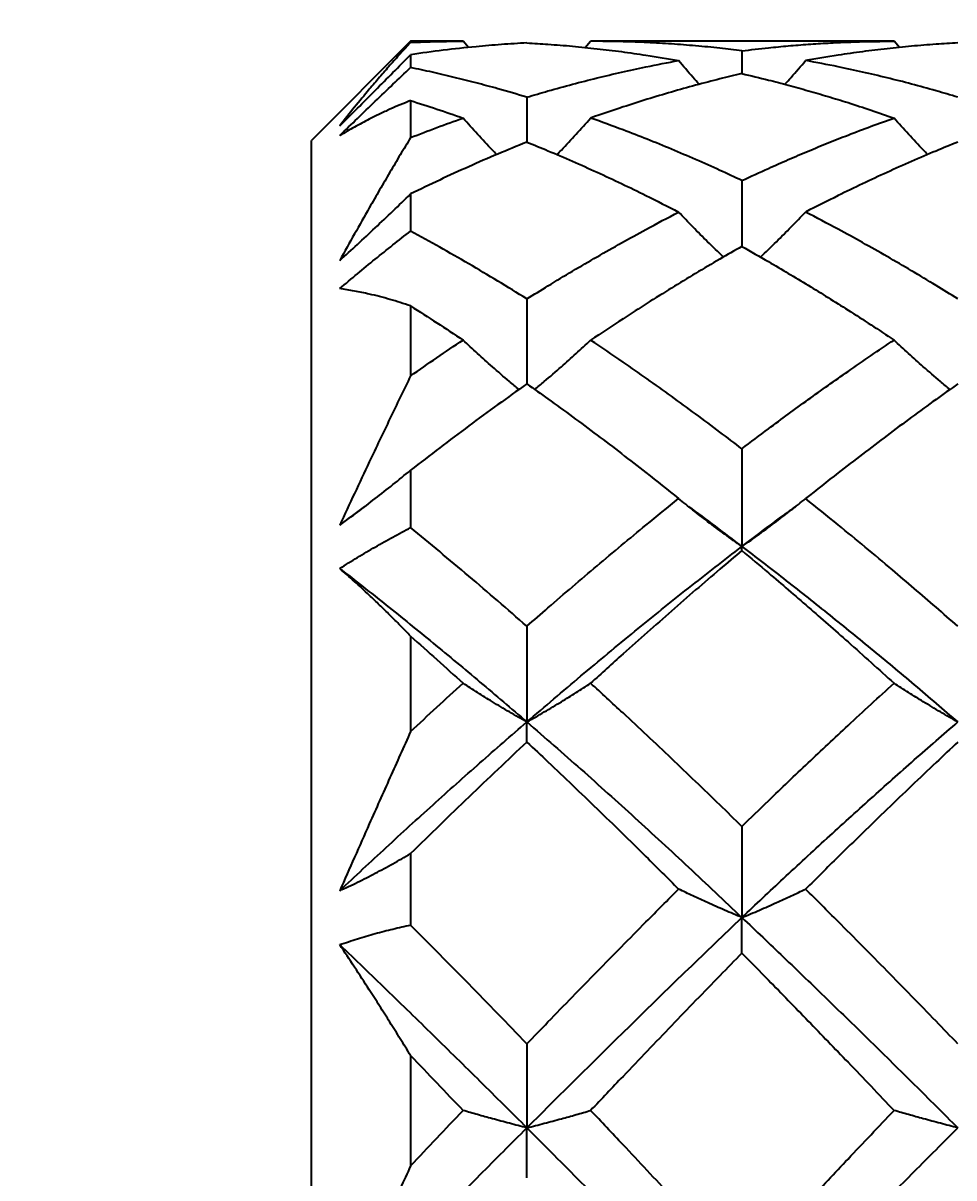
# Model space of a CAD drawing. Header units: inches. Extents: x 0.04 to 1.76, y 0.04 to 1.35.
# Drawn here: x 0.8689 to 0.992, y 0.6494 to 0.8022 of the extents above; entities that cross this region are included whole.
import ezdxf

# ---------------------------------------------------------------- set-up
doc = ezdxf.new("R2010")
doc.units = ezdxf.units.IN
doc.header["$LTSCALE"] = 0.16341
doc.header["$MEASUREMENT"] = 0
doc.linetypes.add('SLD-Solid', pattern=[0])
doc.styles.add('SLDTEXTSTYLE0', font='ARIAL.TTF', dxfattribs={"width": 0.948})
doc.dimstyles.new('SLDDIMSTYLE0', dxfattribs={"dimtxt": 0.0198278247, "dimasz": 0.0198278247, "dimexe": 0, "dimexo": 0.0625, "dimgap": 0.0049569562, "dimtad": 0, "dimtih": 1, "dimtoh": 1, "dimdec": 3, "dimrnd": 1e-09, "dimdsep": 46, "dimtxsty": 'SLDTEXTSTYLE0', "dimsah": 1, "dimcen": 0.09, "dimadec": 0, "dimazin": 2, "dimtfac": 1, "dimtdec": 3, "dimtmove": 0, "dimatfit": 0, "dimfxl": 1, "dimfrac": 2, "dimtolj": 1, "dimtzin": 12, "dimarcsym": 0})

# ---------------------------------------------------------------- blocks, each defined once
blk = doc.blocks.new('_D')
at = {"color": 7, "linetype": 'SLD-Solid', "lineweight": 0}
for p, q in [((0.907036802, 0.8202540209), (0.907036802, 0.8744435375)), ((1.032036802, 0.8202540209), (1.032036802, 0.8744435375)), ((0.907036802, 0.8642304125), (0.8689063699, 0.8642304125)), ((1.032036802, 0.8642304125), (1.0701672342, 0.8642304125))]:
    blk.add_line(p, q, dxfattribs=at)
at = {"color": 7, "linetype": 'SLD-Solid', "lineweight": 18}
for points in [[(0.907036802, 0.8642304125), (0.8872089773, 0.8672808471), (0.8872089773, 0.8611799779)], [(1.032036802, 0.8642304125), (1.0518646267, 0.8611799779), (1.0518646267, 0.8672808471)]]:
    blk.add_solid(points, dxfattribs=at)
at = {"color": 7, "linetype": 'SLD-Solid', "lineweight": 18, "insert": (0.9248665235, 0.8753361106), "char_height": 0.02042625, "attachment_point": 1, "style": 'SLDTEXTSTYLE0'}
blk.add_mtext('0.125in', dxfattribs=at)

msp = doc.modelspace()

# ---------------------------------------------------------------- linework, layer by layer
at = {"color": 7, "linetype": 'SLD-Solid', "lineweight": 25}
for p, q in [((0.9201617984, 0.7998277732), (0.907036805, 0.7867027799)), ((0.9270997483, 0.7998277732), (0.9201617984, 0.7998277732)), ((0.9201617984, 0.7998277732), (0.9201617984, 0.7996764883)), ((0.9278062335, 0.7989971178), (0.9270997483, 0.7998277732)), ((0.9432700198, 0.7989991528), (0.94397337, 0.7998277732)), ((0.9841085147, 0.7998277732), (0.94397337, 0.7998277732)), ((0.9848131299, 0.7989992261), (0.9841085147, 0.7998277732)), ((0.9201617984, 0.7980496621), (0.9201617984, 0.7963513184)), ((0.9639893255, 0.7985563896), (0.9639893255, 0.7955437994)), ((0.9201617984, 0.7919705273), (0.9201617984, 0.7870803138)), ((0.9355412158, 0.7924286354), (0.9355412158, 0.7864856424)), ((0.907036805, 0.437952762), (0.907036805, 0.7867027799)), ((0.9639893255, 0.7813882096), (0.9639893255, 0.7726769152)), ((0.9201617984, 0.7796221616), (0.9201617984, 0.7747111584)), ((0.9355412158, 0.7657362521), (0.9355412158, 0.7544942811)), ((0.9201617984, 0.7647974862), (0.9201617984, 0.7555469873)), ((0.9639893255, 0.7458997137), (0.9639893255, 0.7329685473)), ((0.9201617984, 0.7430657156), (0.9201617984, 0.7354742541)), ((0.9107868084, 0.7358067253), (0.9141287715, 0.738258047)), ((0.9639893255, 0.7324337151), (0.9639893255, 0.7329685473)), ((0.9355412158, 0.7224196783), (0.9355412158, 0.7097529121)), ((0.9201617984, 0.721101976), (0.9201617984, 0.7084936375)), ((0.9355412158, 0.7070969653), (0.9355412158, 0.7097529121)), ((0.9639893255, 0.6959366226), (0.9639893255, 0.6838797673)), ((0.9201617984, 0.6923417816), (0.9201617984, 0.6828925057)), ((0.9639893255, 0.6791751674), (0.9639893255, 0.6838797673)), ((0.9355412158, 0.6671729403), (0.9355412158, 0.6560548737)), ((0.9201617984, 0.6656190982), (0.9201617984, 0.6510192281)), ((0.9355412158, 0.6494299436), (0.9355412158, 0.6560548737))]:
    msp.add_line(p, q, dxfattribs=at)
for points, knots in [([(0.9201617984259052, 0.7996764883104225), (0.9197040925325083, 0.7991786854175519), (0.9187828788170923, 0.798176769429355), (0.9174174641722007, 0.7966416028595883), (0.9160530173130845, 0.7950712702048601), (0.9144866244792595, 0.7932208324922911), (0.9127203672673143, 0.7910759932528004), (0.911435130485473, 0.7894453118003678), (0.9107868083932567, 0.788622734337665)], [0, 0, 0, 0, 0.13992766423309, 0.2816290664317535, 0.4251113793830013, 0.5703796905529166, 0.783283250359296, 1, 1, 1, 1]), ([(0.9201617984259052, 0.7996764883104225), (0.9213175703908545, 0.799720613078281), (0.9236293953496255, 0.7998088733430465), (0.9259428702254734, 0.7998214727567696), (0.9270997482781164, 0.7998277732294329)], [0, 0, 0, 0, 0.4999392192581406, 1, 1, 1, 1]), ([(0.9355412157615638, 0.7996043108108898), (0.9344197705233724, 0.7995381773792865), (0.9321748851069371, 0.7994057928712525), (0.928488845360731, 0.799088657694961), (0.9244798369306343, 0.7986609542869184), (0.9216026030804562, 0.7982536326384196), (0.9201617984259052, 0.7980496621036577)], [0, 0, 0, 0, 0.2179380313084629, 0.4362637527981554, 0.717703234703287, 1, 1, 1, 1]), ([(0.9355412157615638, 0.7996043108108898), (0.9364727097342982, 0.7995502246846556), (0.9384867794691202, 0.7994332800418447), (0.9415799046842057, 0.7991803025197458), (0.944821981308565, 0.7988537043361014), (0.9480620551434356, 0.7984582681302678), (0.9516628484016622, 0.7979510521611697), (0.9541737339078844, 0.7975181907714278), (0.9556103739209361, 0.7972705227710084)], [0, 0, 0, 0, 0.1384519276089091, 0.2993597868446618, 0.4604703652870222, 0.6219427294468532, 0.7836889811360208, 1, 1, 1, 1]), ([(0.9639893254599063, 0.7985563895832319), (0.9630153880127187, 0.7986746246822388), (0.9609773090236621, 0.7989220455733349), (0.957869399050208, 0.7992248644099209), (0.9546682748147173, 0.7994766624506651), (0.9514647097407993, 0.7996602433146223), (0.9478995303576842, 0.799797785303598), (0.9454015547950984, 0.7998168647857005), (0.9439733700192648, 0.7998277732294329)], [0, 0, 0, 0, 0.1466512200001736, 0.3068849760987976, 0.4667330260041205, 0.6266104561888226, 0.7865194240032585, 1, 1, 1, 1]), ([(0.9639893254599063, 0.7985563895832319), (0.9651562813460065, 0.7986968765091236), (0.9671977838028264, 0.798942647928399), (0.9701209752979619, 0.7992206114598459), (0.972753258764582, 0.7994307139736159), (0.975387115647264, 0.799596594472622), (0.9781578899080094, 0.7997245967218062), (0.9810651040291122, 0.7998110026037427), (0.9830941736805181, 0.7998221837328159), (0.9841085147079819, 0.7998277732294329)], [0, 0, 0, 0, 0.1747933374750762, 0.3057879326386382, 0.4366597434864843, 0.5674944881491764, 0.6982448996121904, 0.8491512707029502, 1, 1, 1, 1]), ([(0.9925420989491638, 0.7996043108108898), (0.9915811210939431, 0.7995482719950239), (0.9895395916145571, 0.7994292214945794), (0.9864202152282273, 0.7991723243963066), (0.9831813875832276, 0.7988450435921802), (0.979941609672935, 0.7984496653998513), (0.976345733778461, 0.7979443831312771), (0.9738392832475805, 0.7975154423013793), (0.9724081332051208, 0.7972705227710084)], [0, 0, 0, 0, 0.1423846800288547, 0.3024861812503644, 0.4629325114732624, 0.6238806842969196, 0.7852408543450122, 1, 1, 1, 1]), ([(0.9107868083932567, 0.788622734337665), (0.911569211993085, 0.7894025691941807), (0.9131355744738895, 0.7909637890821483), (0.9154798788431726, 0.7933165194556634), (0.9178231562120482, 0.7956783259953578), (0.9193821072070805, 0.797259070909516), (0.9201617984259052, 0.7980496621036577)], [0, 0, 0, 0, 0.2492661837410765, 0.4990278649419202, 0.7494446099810737, 1, 1, 1, 1]), ([(0.9107868083932567, 0.7873399108236184), (0.9115681650999645, 0.7881005107249132), (0.9131275801959912, 0.7896184998301872), (0.9154731040027644, 0.7918801996641874), (0.9178155490561191, 0.7941246778742747), (0.9193811200575691, 0.7956104380268614), (0.9201617984259052, 0.7963513183897359)], [0, 0, 0, 0, 0.2515630992518364, 0.5020642828156606, 0.7517023227515188, 1, 1, 1, 1]), ([(0.9355412157615638, 0.7924286353715715), (0.9342618168162885, 0.7928062300825411), (0.9320273545402912, 0.7934656968895082), (0.9288198438740946, 0.7943275169244208), (0.9259353151934187, 0.7950550441089657), (0.9230515078273155, 0.7957345782936157), (0.9211236799629842, 0.7961460275354566), (0.9201617984259052, 0.7963513183897359)], [0, 0, 0, 0, 0.2520499180844631, 0.4402036094431529, 0.6275284236566501, 0.8141568866182202, 1, 1, 1, 1]), ([(0.9355412157615638, 0.7924286353715715), (0.9364716144595636, 0.7927048288644619), (0.9384767352599409, 0.7933000589724938), (0.9415693317106483, 0.794148268404398), (0.9448108319166599, 0.7949786094143242), (0.9480512080678961, 0.7957427663973469), (0.9516459709538139, 0.7965260890307121), (0.9541708076282035, 0.7970002016839265), (0.9556103739209361, 0.7972705227710084)], [0, 0, 0, 0, 0.1409533917041554, 0.3037714672185743, 0.4657097936422408, 0.6269133802576827, 0.7872801328108138, 0.9999999999999999, 0.9999999999999999, 0.9999999999999999, 0.9999999999999999]), ([(0.95832470256478, 0.794125897431322), (0.9580504484558293, 0.7944341083289322), (0.9571299153803746, 0.7954686172613656), (0.9562371547074421, 0.796527272400623), (0.9556103739209361, 0.7972705227710084)], [0, 0, 0, 0, 0.2979296629999884, 1, 1, 1, 1]), ([(0.9696736381275746, 0.794126869086764), (0.9699486613694259, 0.7944340732950598), (0.9708750780602281, 0.7954688916767139), (0.9717752167007181, 0.7965267256165337), (0.9724081332051208, 0.7972705227710084)], [0, 0, 0, 0, 0.2968677535518777, 1, 1, 1, 1]), ([(0.9925420989491638, 0.7924286353715715), (0.9915823171099996, 0.7927138686043435), (0.9895501203252726, 0.7933178079944044), (0.9864308657916483, 0.7941711629297918), (0.9831925652016841, 0.7949974913800836), (0.9799524111324638, 0.7957573284796948), (0.9763622902661457, 0.7965342080859061), (0.9738421388821784, 0.797003492548829), (0.9724081332051208, 0.7972705227710084)], [0, 0, 0, 0, 0.1449723404401702, 0.3069575940022547, 0.4682010385068892, 0.6288510463548447, 0.7888104222836886, 1, 1, 1, 1]), ([(0.9639893254599063, 0.795543799384931), (0.9630140897709608, 0.79531272933606), (0.9609661808938271, 0.7948275026265715), (0.957858714190059, 0.7940144355030121), (0.954657685225867, 0.793117072973832), (0.9514548921697372, 0.7921554667648358), (0.9478850238103456, 0.7910220233212325), (0.9453990320707618, 0.7901618190064527), (0.9439733700192648, 0.7896685105901018)], [0, 0, 0, 0, 0.1440583047275735, 0.3025097260288509, 0.4616638807719556, 0.6218915899345763, 0.783163072105632, 1, 1, 1, 1]), ([(0.9639893254599063, 0.795543799384931), (0.9651581378187745, 0.7952660711274997), (0.9672085136944489, 0.7947788694695863), (0.9701278843273623, 0.7940147702295489), (0.9727603122576545, 0.7932876367302055), (0.9753940434842524, 0.7925178521439891), (0.9781655193427868, 0.7916635756731422), (0.9810746468863863, 0.7907211501921297), (0.9830953361398123, 0.7900200459724905), (0.9841085147079819, 0.7896685105901018)], [0, 0, 0, 0, 0.1718615062331693, 0.3014861056728639, 0.4316906809911217, 0.5625533056635066, 0.6940183374030344, 0.8465800408100627, 1, 1, 1, 1]), ([(0.9201617984259052, 0.7919705273303413), (0.9197044230882104, 0.7917894408794391), (0.9187854273097502, 0.7914255872340845), (0.9174192763524006, 0.79083107103231), (0.9160545629717285, 0.7901981927434488), (0.9144882881534802, 0.7894208676653368), (0.9127218090246649, 0.7884816107259638), (0.9114353050445698, 0.787722540447329), (0.9107868083932567, 0.7873399108236184)], [0, 0, 0, 0, 0.1409563582705757, 0.2832209949288592, 0.4268757467007962, 0.5719934179059393, 0.7842518643373648, 1, 1, 1, 1]), ([(0.9201617984259052, 0.7919705273303413), (0.9213194632427542, 0.7916041143498278), (0.9236427299581154, 0.7908687762197285), (0.9259447872970805, 0.7900695093239173), (0.9270997482781164, 0.7896685105901018)], [0, 0, 0, 0, 0.498291827276929, 1, 1, 1, 1]), ([(0.9201617984259052, 0.7870803138225051), (0.9213157243664756, 0.7875288833270173), (0.9236165577153174, 0.7884232939984204), (0.9259410483228913, 0.7892542833513063), (0.9270997482781164, 0.7896685105901019)], [0, 0, 0, 0, 0.5015252152666704, 1, 1, 1, 1]), ([(0.9315527901695297, 0.7848353864227646), (0.9313594773296184, 0.7850347164891984), (0.9305000060057479, 0.7859209404780633), (0.9290123484835103, 0.7875296111842527), (0.9277371439869835, 0.7889556981062686), (0.9270997482781164, 0.7896685105901018)], [0, 0, 0, 0, 0.1267460311609559, 0.563514452775909, 1, 1, 1, 1]), ([(0.939523591423487, 0.7848314264685103), (0.9397184306296533, 0.7850325003822951), (0.9405784214099251, 0.7859200102187922), (0.9420650349510146, 0.7875299844224891), (0.9433373991502678, 0.7889558263409796), (0.9439733700192648, 0.7896685105901018)], [0, 0, 0, 0, 0.127788485365482, 0.5640390422515748, 0.9999999999999999, 0.9999999999999999, 0.9999999999999999, 0.9999999999999999]), ([(0.9639893254599063, 0.781388209578179), (0.9630161977224618, 0.7818422426758181), (0.9609842884979768, 0.7827902724193105), (0.9578770514448887, 0.7841757998126969), (0.9546773375111002, 0.7855489299564443), (0.9514738108197508, 0.7868579565458198), (0.9479138844853918, 0.7882480872200152), (0.9454040366984232, 0.7891528032114463), (0.9439733700192648, 0.7896685105901018)], [0, 0, 0, 0, 0.148658907600813, 0.310402626534181, 0.4709673338899636, 0.6306712505947712, 0.7894747489577946, 0.9999999999999999, 0.9999999999999999, 0.9999999999999999, 0.9999999999999999]), ([(0.9639893254599063, 0.781388209578179), (0.9651548868745045, 0.7819305912973671), (0.9671897558304303, 0.7828774961183527), (0.9701155129001339, 0.7841694671438303), (0.9727474743762125, 0.7852938626453287), (0.9753811613950052, 0.7863773687818619), (0.9781510012563006, 0.787473150956843), (0.9810560014665053, 0.7885775876759498), (0.9830929977961662, 0.7893055799224292), (0.9841085147079819, 0.7896685105901018)], [0, 0, 0, 0, 0.1771888119450523, 0.3093410679596968, 0.4408089370864473, 0.5716657971679129, 0.701852064504163, 0.8513623876930151, 1, 1, 1, 1]), ([(0.98856315158097, 0.7848317381315767), (0.9883678752095837, 0.7850333339527327), (0.9875074576225579, 0.7859215960028844), (0.9860193535407074, 0.7875315423085842), (0.9847453232256599, 0.7889563418920557), (0.9841085147079819, 0.7896685105901019)], [0, 0, 0, 0, 0.1280393817668857, 0.5641611175084402, 1, 1, 1, 1]), ([(0.9201617984259052, 0.7870803138225051), (0.9197044646686747, 0.7863205072851703), (0.9187858171877096, 0.7847942819617428), (0.9174201151823725, 0.7824842210370966), (0.9160558031674376, 0.7801467901691214), (0.9144907431211992, 0.7774262802707899), (0.9127267079038054, 0.7743124270332099), (0.9114359763510261, 0.7719762448139252), (0.9107868083932567, 0.7708012718793867)], [0, 0, 0, 0, 0.1416132889923681, 0.2844589736648319, 0.4285240364713932, 0.5737950778184526, 0.7856420428181652, 0.9999999999999999, 0.9999999999999999, 0.9999999999999999, 0.9999999999999999]), ([(0.9355412157615638, 0.7864856423588672), (0.9342577810353595, 0.7859616832233538), (0.9316806342612391, 0.7849095692604934), (0.9278374086940704, 0.7832306882310985), (0.9239893307450701, 0.7814763937216105), (0.9214410490112848, 0.7802418892593376), (0.9201617984259052, 0.7796221616463821)], [0, 0, 0, 0, 0.2468775486953847, 0.4957320113230267, 0.7468548664966385, 1, 1, 1, 1]), ([(0.9355412157615638, 0.7864856423588672), (0.9364736094311913, 0.7861064653825311), (0.938495050986798, 0.7852844047853144), (0.9415880945790549, 0.7839575719755056), (0.9448301936280772, 0.7825093295590277), (0.9480696634973963, 0.7809975814640967), (0.9516738898770962, 0.7792518803839572), (0.9541756571201742, 0.7779663374776008), (0.9556103739209361, 0.7772291026245375)], [0, 0, 0, 0, 0.136573245222651, 0.2960925650507877, 0.4566435249905889, 0.6183622220227974, 0.7811378602928608, 1, 1, 1, 1]), ([(0.9925420989491638, 0.7864856423588672), (0.9915802026714823, 0.7860936932619591), (0.9895314820265453, 0.7852588899414434), (0.9864124880895733, 0.7839197676041043), (0.9831736946429093, 0.7824742914009007), (0.9799345350664862, 0.7809669723869033), (0.9763356058763695, 0.7792317880525045), (0.973837529019686, 0.7779579759759889), (0.9724081332051208, 0.7772291026245374)], [0, 0, 0, 0, 0.1405644811669084, 0.2993850389000593, 0.4593302106641622, 0.6205298959350877, 0.7828677780461962, 0.9999999999999999, 0.9999999999999999, 0.9999999999999999, 0.9999999999999999]), ([(0.9107868083932567, 0.7708012718793867), (0.9115701969116992, 0.7715157422631168), (0.9131431800448963, 0.7729503431492909), (0.9154863347588184, 0.7751394662313699), (0.9178304193664452, 0.7773628237362533), (0.9193830598154288, 0.7788674865721633), (0.9201617984259052, 0.7796221616463821)], [0, 0, 0, 0, 0.2470883807052928, 0.4961342247281884, 0.7472822932324151, 1, 1, 1, 1]), ([(0.9355412157615638, 0.7657362520575945), (0.9364712550756986, 0.766312487323009), (0.9384734280166063, 0.767552996878331), (0.9415655570385909, 0.76940992807802), (0.9448065429057727, 0.7713067675368014), (0.9480467785085877, 0.7731474890386401), (0.9516384538788872, 0.7751337091617077), (0.9541695074390135, 0.7764689709564604), (0.9556103739209361, 0.7772291026245374)], [0, 0, 0, 0, 0.1418877941468408, 0.3054536488601282, 0.4677489676143527, 0.6288869278330524, 0.7887344641327944, 1, 1, 1, 1]), ([(0.9615359321350487, 0.7712707281228548), (0.9608336045096464, 0.7719457880407625), (0.9594719097271309, 0.7732546153385264), (0.9574987233040947, 0.7752436361437537), (0.9562394104147113, 0.776567715020782), (0.9556103739209361, 0.7772291026245374)], [0, 0, 0, 0, 0.3477274295124209, 0.6741848239748566, 0.9999999999999999, 0.9999999999999999, 0.9999999999999999, 0.9999999999999999]), ([(0.9664441671013662, 0.77126865648012), (0.9671479807286746, 0.7719428275133688), (0.9685154763412793, 0.7732527281665272), (0.9705017689825499, 0.7752420508893446), (0.9717730742520705, 0.7765671645857997), (0.9724081332051208, 0.7772291026245374)], [0, 0, 0, 0, 0.3467166331183349, 0.6736633907184658, 1, 1, 1, 1]), ([(0.9925420989491638, 0.7657362520575945), (0.9915827614112931, 0.7663314690004145), (0.9895540411758526, 0.7675901799428178), (0.9864351552606626, 0.7694609442634199), (0.9831973642476696, 0.771350842377004), (0.9799573202872983, 0.7731834304476138), (0.9763704304425787, 0.7751554471748264), (0.9738435384980278, 0.7764778879049444), (0.9724081332051208, 0.7772291026245374)], [0, 0, 0, 0, 0.1460544872845967, 0.3088628164064597, 0.4704872256434859, 0.6310468815395135, 0.7904155497369426, 1, 1, 1, 1]), ([(0.9107868083932567, 0.7670918213979419), (0.911567199994476, 0.767751012899288), (0.9131202952255554, 0.7690629019246298), (0.9154669801941006, 0.7709884012243367), (0.917808707011347, 0.772872827775923), (0.919380241579541, 0.7741005744211135), (0.9201617984259052, 0.7747111583787109)], [0, 0, 0, 0, 0.2536551842606555, 0.504811502838061, 0.7537324548690164, 1, 1, 1, 1]), ([(0.9355412157615638, 0.7657362520575945), (0.9342625704282362, 0.7665264454337476), (0.9317162222881663, 0.7681000697854091), (0.9278688853193736, 0.7703788496426233), (0.9240256447220465, 0.7725891811299682), (0.9214459363657883, 0.7740059254880028), (0.9201617984259052, 0.774711158378711)], [0, 0, 0, 0, 0.2531984621871139, 0.5042300757324674, 0.7532135880164212, 1, 1, 1, 1]), ([(0.9639893254599063, 0.7726769152117949), (0.9630134613225065, 0.772121075621411), (0.9609608346250078, 0.7709519260041404), (0.9578543698231596, 0.7691119285263058), (0.9546545476952932, 0.767163483210599), (0.9514524607200542, 0.7651615330539159), (0.9478818579275142, 0.7628795764446111), (0.9453984835152737, 0.7612352394818539), (0.9439733700192648, 0.7602916174544782)], [0, 0, 0, 0, 0.1431049528980975, 0.3010060884557332, 0.4600484989085203, 0.6204794354667933, 0.7822076784461829, 0.9999999999999999, 0.9999999999999999, 0.9999999999999999, 0.9999999999999999]), ([(0.9639893254599063, 0.7726769152117949), (0.9651588319738236, 0.7720104778258584), (0.9672125304860466, 0.7708401880910856), (0.9701302891604315, 0.7691183219192734), (0.9727626226061574, 0.7675328046177124), (0.9753961668052198, 0.765911026787124), (0.9781677299548646, 0.7641670310998665), (0.9810771485175116, 0.7622978097592461), (0.9830956583749474, 0.7609619371893743), (0.9841085147079819, 0.7602916174544782)], [0, 0, 0, 0, 0.170882652683411, 0.3000765240760986, 0.430093816092471, 0.5609960276653253, 0.6927125560633783, 0.8458080189667325, 1, 1, 1, 1]), ([(0.9201617984259052, 0.7647974862356308), (0.9197063030501311, 0.7649518038379824), (0.918799959179908, 0.7652588647224563), (0.9174322529530843, 0.7656711630582594), (0.9160679870266867, 0.7660448541345889), (0.914507662309396, 0.7664235586457203), (0.9127509736344048, 0.7667913539727448), (0.9114391029059091, 0.7669920368947948), (0.9107868083932567, 0.7670918213979419)], [0, 0, 0, 0, 0.1492462863107582, 0.2969699890399466, 0.4432563802800186, 0.5881876804380006, 0.7952367482114592, 1, 1, 1, 1]), ([(0.9201617984259052, 0.7647974862356308), (0.9213199167639828, 0.7640599331190615), (0.9236459513263019, 0.7625785870559867), (0.9259452541991569, 0.7610560783942896), (0.9270997482781164, 0.7602916174544782)], [0, 0, 0, 0, 0.4978938648800703, 1, 1, 1, 1]), ([(0.9201617984259052, 0.7555469872648509), (0.9213153232318588, 0.7563511215380145), (0.9236137894149345, 0.7579534064858368), (0.9259406584894034, 0.7595141566283525), (0.9270997482781164, 0.7602916174544782)], [0, 0, 0, 0, 0.5018672079873395, 0.9999999999999999, 0.9999999999999999, 0.9999999999999999, 0.9999999999999999]), ([(0.9345056143915859, 0.7537525963271415), (0.9340803959285165, 0.7541031848569464), (0.9328874822518337, 0.7550867307008251), (0.9310592560414286, 0.7566751216052264), (0.9290136518570125, 0.7585023156443161), (0.9277369104505805, 0.7596959367518933), (0.9270997482781164, 0.7602916174544782)], [0, 0, 0, 0, 0.1673137226471743, 0.469384199834287, 0.735194367258662, 1, 1, 1, 1]), ([(0.93657810045005, 0.7537539346450145), (0.9370027845269997, 0.7541041538925163), (0.9381950155274118, 0.7550873370785014), (0.9400210636544167, 0.7566754746818517), (0.9420637165117018, 0.758502559260224), (0.9433376350066003, 0.7596960293390022), (0.9439733700192648, 0.7602916174544782)], [0, 0, 0, 0, 0.1672656202172695, 0.4695708375940549, 0.7352951608520517, 1, 1, 1, 1]), ([(0.9639893254599063, 0.7458997137109783), (0.9630161139322823, 0.7466404862297761), (0.9609836585874519, 0.7481875158552982), (0.9578771707919687, 0.7505049163224887), (0.9546787465628022, 0.7528495463737707), (0.9514756931520708, 0.7551417582456955), (0.9479172685531173, 0.7576326629679678), (0.9454046229775618, 0.7593266746593911), (0.9439733700192648, 0.7602916174544782)], [0, 0, 0, 0, 0.1488079015489241, 0.3107704813099196, 0.4715371147678596, 0.6313080069134155, 0.7899856983653799, 1, 1, 1, 1]), ([(0.9639893254599063, 0.7458997137109783), (0.9651547773168189, 0.7467852616967638), (0.967189108746404, 0.7483310124621895), (0.9701149221063079, 0.7504966385034313), (0.9727467350419242, 0.7524133400792468), (0.9753802668214873, 0.7542968543972542), (0.9781498257450717, 0.756241478107732), (0.9810542088235452, 0.7582436898840771), (0.9830927640186383, 0.7596105514708907), (0.9841085147079819, 0.7602916174544782)], [0, 0, 0, 0, 0.1774826739652439, 0.3098013699259521, 0.441374971462843, 0.5722634324093518, 0.7023935914640826, 0.8517116851429604, 0.9999999999999999, 0.9999999999999999, 0.9999999999999999, 0.9999999999999999]), ([(0.9915067909091306, 0.7537538796456499), (0.9910821979783038, 0.7541045881705941), (0.9898905840642017, 0.7550888465691128), (0.9880642960912324, 0.7566773280616952), (0.9860206368926769, 0.7585040030501713), (0.9847450943520448, 0.7596964886754055), (0.9841085147079819, 0.7602916174544782)], [0, 0, 0, 0, 0.1673021584021315, 0.4695310857463806, 0.7352611129263956, 1, 1, 1, 1]), ([(0.9201617984259052, 0.7555469872648509), (0.9197048622681647, 0.7546079196325818), (0.9187889259458902, 0.7527255425457675), (0.9174228620963412, 0.7498904608720209), (0.9160586649203933, 0.7470392527249474), (0.9144948782186855, 0.7437446004486998), (0.9127330105195576, 0.7400009060390489), (0.91143680738661, 0.7372075115951713), (0.9107868083932567, 0.7358067253060416)], [0, 0, 0, 0, 0.1433627181581695, 0.2873730139247285, 0.4320126746760169, 0.5772605155387379, 0.7880114371226827, 1, 1, 1, 1]), ([(0.9355412157615638, 0.7544942810924692), (0.9342576232210538, 0.7535798585129759), (0.9316794563321463, 0.75174318998888), (0.9278368283348247, 0.748916948910337), (0.9239891131789004, 0.7460278359135187), (0.9214410256761982, 0.7440557635342852), (0.9201617984259052, 0.7430657156162328)], [0, 0, 0, 0, 0.2467292881544618, 0.4955694748668396, 0.7467585893554949, 1, 1, 1, 1]), ([(0.9355412157615638, 0.7544942810924692), (0.9364737254310316, 0.7538310779159847), (0.9384960931608416, 0.7523927649994062), (0.9415888902489056, 0.750136274164445), (0.9448307741979884, 0.747723626779464), (0.9480699883886169, 0.7452596142538943), (0.9516739627588368, 0.7424656067919445), (0.9541756640151913, 0.7404652564129475), (0.9556103739209361, 0.7393180680760437)], [0, 0, 0, 0, 0.1364129806033316, 0.2958438061632477, 0.4563876386401436, 0.6181564563529289, 0.7810151339518999, 1, 1, 1, 1]), ([(0.9925420989491638, 0.7544942810924692), (0.9915801378654324, 0.75380891604864), (0.9895309370537192, 0.7523489291241301), (0.9864122069034013, 0.7500730676532311), (0.9831736374240415, 0.7476663630661383), (0.9799346876074706, 0.7452106565790755), (0.9763362453343792, 0.742434614755404), (0.9738376464789918, 0.7404522375447816), (0.9724081332051208, 0.7393180680760437)], [0, 0, 0, 0, 0.1405200829786442, 0.2993404545898524, 0.4593150041413168, 0.6205501347609507, 0.7829068808071246, 1, 1, 1, 1]), ([(0.9107868083932567, 0.7358067253060416), (0.9115709333610976, 0.7363779923971913), (0.9131489357327505, 0.7375276316277383), (0.915491347926567, 0.7393166545342197), (0.9178361845099527, 0.7411605158644206), (0.9193838244102517, 0.7424283802909785), (0.9201617984259052, 0.7430657156162328)], [0, 0, 0, 0, 0.245418867288821, 0.493890094708306, 0.7455865829604741, 0.9999999999999999, 0.9999999999999999, 0.9999999999999999, 0.9999999999999999]), ([(0.9355412157615638, 0.7224196782876845), (0.9364715194989575, 0.7232338384812903), (0.9384758105869856, 0.7249879043360007), (0.9415678865456483, 0.7276523142765969), (0.9448088317800755, 0.7304100475116734), (0.9480488408428958, 0.733127652456894), (0.9516413485106885, 0.7361026317454683), (0.9541699996403238, 0.7381511741127174), (0.9556103739209361, 0.7393180680760437)], [0, 0, 0, 0, 0.1413509467282016, 0.304533273837424, 0.4666869178887559, 0.6279088013606189, 0.7880488192771832, 1, 1, 1, 1]), ([(0.9639893254599063, 0.7329685472595833), (0.9632198064408272, 0.733514500567214), (0.9616868256668281, 0.7346021097144199), (0.9595289981394951, 0.736217044918169), (0.9575029319757689, 0.7377847594275525), (0.9562398450738314, 0.7388080844799022), (0.9556103739209361, 0.7393180680760437)], [0, 0, 0, 0, 0.2691747861667872, 0.5362307646832499, 0.768876270679069, 1, 1, 1, 1]), ([(0.9568965157299828, 0.7382783050874744), (0.956897786830802, 0.7382773884373739), (0.9592932440771086, 0.7365499124634703), (0.9616419079039273, 0.7347587546407356), (0.9639893254599063, 0.7329685472595833)], [0, 0, 0, 0, 0.0005306297247006, 0.9999999999999999, 0.9999999999999999, 0.9999999999999999, 0.9999999999999999]), ([(0.9639893254599063, 0.7329685472595833), (0.9647592160506769, 0.733514357994629), (0.9662933328013087, 0.7346019636899656), (0.9684588092277518, 0.7362159505229205), (0.9704977480345679, 0.7377837867703413), (0.9717726571299724, 0.7388077002835428), (0.9724081332051208, 0.7393180680760437)], [0, 0, 0, 0, 0.2684340991858858, 0.5348932081239245, 0.7681683818150721, 1, 1, 1, 1]), ([(0.9639893254599063, 0.7329685472595833), (0.9658134746185677, 0.7343533408876526), (0.9681696763882803, 0.7361420395703513), (0.97056883542651, 0.7378724171611977), (0.9711105881944714, 0.7382631527625154)], [0, 0, 0, 0, 0.7741905562204322, 1, 1, 1, 1]), ([(0.9925420989491638, 0.7224196782876845), (0.9915825390880771, 0.72326072478872), (0.9896681268166138, 0.7249386917481035), (0.9867830366817267, 0.7274249347838735), (0.9836647400916605, 0.7300786815830351), (0.9803099429900829, 0.7328883111141854), (0.9764870784213291, 0.7360395312229121), (0.9738431620585491, 0.7381646338591346), (0.9724081332051208, 0.7393180680760437)], [0, 0, 0, 0, 0.1456145526388297, 0.2905147430403765, 0.4346306075955836, 0.6128950547880866, 0.789892458965731, 1, 1, 1, 1]), ([(0.9107868083932567, 0.7300726290468109), (0.9115666213893404, 0.7305595798535165), (0.9131159906299767, 0.7315270766833997), (0.9154636264497233, 0.7329072409463868), (0.9178053217405622, 0.734228076678045), (0.9193798147535642, 0.7350607170897593), (0.9201617984259052, 0.7354742541467768)], [0, 0, 0, 0, 0.254831278613583, 0.5063108035116118, 0.7548055865113918, 0.9999999999999999, 0.9999999999999999, 0.9999999999999999, 0.9999999999999999]), ([(0.9355412157615638, 0.7224196782876845), (0.9342621081962961, 0.7235374950662476), (0.9317127529249366, 0.7257653859600429), (0.9278660936758223, 0.7290549733281215), (0.924022711722628, 0.732293664882545), (0.9214455628304432, 0.7344166993743495), (0.9201617984259052, 0.7354742541467768)], [0, 0, 0, 0, 0.2526093828593788, 0.5034690430063208, 0.7526612566806621, 0.9999999999999999, 0.9999999999999999, 0.9999999999999999, 0.9999999999999999]), ([(0.9355412157615638, 0.7097529121152482), (0.9379199970436308, 0.7117901760683), (0.9426418922760007, 0.7158341573369918), (0.9497690559262818, 0.7217274224505817), (0.956848758920197, 0.7274605097790419), (0.961619069505522, 0.7311401967270839), (0.9639893254599061, 0.7329685472595834)], [0, 0, 0, 0, 0.2558471852546478, 0.5078582101585046, 0.7554662349739669, 1, 1, 1, 1]), ([(0.9639893254599063, 0.7324337151046767), (0.9630135908846071, 0.7316136120531233), (0.9609620288196152, 0.7298892780461674), (0.9578561532229724, 0.727222136065903), (0.9546573789262612, 0.7244344504526014), (0.9514554889801471, 0.7216091330855334), (0.9478866291541841, 0.7184278461255247), (0.9453993219220653, 0.7161731478797044), (0.9439733700192648, 0.714880548713686)], [0, 0, 0, 0, 0.1436214070083768, 0.3019758014097368, 0.4612911629311588, 0.6217215758573, 0.783136223893346, 1, 1, 1, 1]), ([(0.9639893254599061, 0.7329685472595834), (0.9658257331863519, 0.7315592014915102), (0.9696048100556004, 0.7286589599404647), (0.9752784969039571, 0.7241588606363621), (0.9810440664469221, 0.7194731899299949), (0.9868123488572313, 0.7146717292749737), (0.9906267787064171, 0.7113971566154851), (0.9925420989491638, 0.7097529121152482)], [0, 0, 0, 0, 0.1886824387510686, 0.3882827487867587, 0.5902395546131433, 0.794249073450948, 1, 1, 1, 1]), ([(0.9639893254599063, 0.7324337151046767), (0.9651584421236863, 0.7314512996817581), (0.9672102477068152, 0.7297271557086673), (0.9701287189034955, 0.7272331839833508), (0.9727609307619145, 0.7249612393422625), (0.9753944085119384, 0.7226632515447959), (0.9781656650043832, 0.7202188627085505), (0.981074420387687, 0.7176262163425127), (0.9830953001153333, 0.7157974452285641), (0.9841085147079819, 0.714880548713686)], [0, 0, 0, 0, 0.1715691524414346, 0.3011047192962555, 0.4313062600797291, 0.5622264975883489, 0.6937863545000644, 0.8464727366779066, 1, 1, 1, 1]), ([(0.9201617984259052, 0.7211019760098936), (0.9197066804392203, 0.7215737796794579), (0.9188028834239774, 0.7225107119932939), (0.9174354022611136, 0.7238851268810977), (0.916071756643251, 0.725223793758687), (0.9145139005289317, 0.7267118662472587), (0.9127626400147274, 0.72833554022313), (0.9114406076640379, 0.7294978293554488), (0.9107868083932567, 0.7300726290468109)], [0, 0, 0, 0, 0.151510695833137, 0.3008778353693915, 0.4480967472454583, 0.5931600238549404, 0.7988009298036495, 1, 1, 1, 1]), ([(0.9107868083932567, 0.7300726290468109), (0.9128439639430096, 0.7284580734258085), (0.9169890408296572, 0.725204815699319), (0.9231669963528348, 0.7201882858553105), (0.9293704478437385, 0.7150397890711163), (0.9334767430626174, 0.7115216730350276), (0.9355412157615638, 0.7097529121152482)], [0, 0, 0, 0, 0.2449366918480566, 0.493536534071635, 0.7453714497643479, 1, 1, 1, 1]), ([(0.9201617984259052, 0.7211019760098936), (0.9213193440173651, 0.7200738947714617), (0.9236418848138432, 0.7180111158744855), (0.925944665046357, 0.7159263001352495), (0.9270997482781164, 0.714880548713686)], [0, 0, 0, 0, 0.4983962362320653, 1, 1, 1, 1]), ([(0.9201617984259052, 0.7084936374958294), (0.9213159096850304, 0.7095668715162992), (0.9236178391700285, 0.7117074875240618), (0.925941229142789, 0.7138247910842851), (0.9270997482781164, 0.714880548713686)], [0, 0, 0, 0, 0.5013669040023655, 1, 1, 1, 1]), ([(0.9355412157615638, 0.7097529121152482), (0.9347702156150197, 0.7101924311566185), (0.9332367393955647, 0.7110666099761169), (0.931064857612521, 0.7123697133091709), (0.9290199863839979, 0.7136365653548131), (0.9277377685954231, 0.7144672215044605), (0.9270997482781164, 0.714880548713686)], [0, 0, 0, 0, 0.2695112184680771, 0.5360427572547168, 0.76913894825767, 1, 1, 1, 1]), ([(0.9355412157615638, 0.7097529121152482), (0.9363121206522638, 0.7101924505124253), (0.9378452717176404, 0.7110665904615102), (0.9400153916420386, 0.7123698870635188), (0.9420572887029428, 0.7136366810119673), (0.9433367637861364, 0.7144672813197837), (0.9439733700192648, 0.714880548713686)], [0, 0, 0, 0, 0.2697046605158414, 0.5363800289700811, 0.7693246494305876, 1, 1, 1, 1]), ([(0.9639893254599063, 0.6959366225555376), (0.9630156003948539, 0.6968843195355432), (0.9609793322562117, 0.6988661573609563), (0.9578732973908457, 0.701864187889453), (0.9546754695804238, 0.7049261696336615), (0.9514728368487407, 0.7079528937896379), (0.9479130693770069, 0.7112763601428395), (0.9454039051108136, 0.7135718401653998), (0.9439733700192648, 0.714880548713686)], [0, 0, 0, 0, 0.1479037748642883, 0.3092985434496895, 0.4698973027503499, 0.6298273325114288, 0.7889556304028084, 1, 1, 1, 1]), ([(0.9639893254599063, 0.6959366225555376), (0.9651553888796468, 0.6970700131981508), (0.9671926045037824, 0.6990501465993809), (0.9701171722011968, 0.7018534613659313), (0.9727490079209514, 0.7043548407577982), (0.9753824985770387, 0.7068342337933516), (0.9781522843220304, 0.7094172678920134), (0.9810572863776746, 0.7121009979526453), (0.9830931569872047, 0.7139555971794196), (0.9841085147079819, 0.714880548713686)], [0, 0, 0, 0, 0.1765235175552188, 0.3084021519780601, 0.4397686336286996, 0.5706757587115705, 0.701043991867367, 0.8509004994672682, 1, 1, 1, 1]), ([(0.9925420989491638, 0.7097529121152482), (0.9917718289163475, 0.7101928387034178), (0.9902396908458819, 0.7110678932235583), (0.9880698059216323, 0.7123713031982856), (0.9860268737812514, 0.7136378017277994), (0.9847459394730121, 0.71446761366075), (0.9841085147079819, 0.714880548713686)], [0, 0, 0, 0, 0.2695653567908515, 0.5361903332885712, 0.7691967761963572, 1, 1, 1, 1]), ([(0.9107868083932567, 0.6874313328927028), (0.9128351628100151, 0.6893474308867975), (0.9169212454429201, 0.6931696867779453), (0.9231080013791798, 0.6988010259023959), (0.9293025027104177, 0.7043357579404137), (0.933467869333941, 0.7079525989474209), (0.9355412157615638, 0.7097529121152482)], [0, 0, 0, 0, 0.2524243046451695, 0.5035391135904821, 0.7528823994799179, 1, 1, 1, 1]), ([(0.9355412157615638, 0.7097529121152482), (0.9379318199329364, 0.7076736664080966), (0.9427323519766867, 0.7034983680615366), (0.9498479185713143, 0.6970921025091754), (0.9569370091877475, 0.6905430531473692), (0.9616304978239072, 0.686108473725094), (0.9639893254599063, 0.6838797672540254)], [0, 0, 0, 0, 0.247149972227066, 0.4962977039426775, 0.7468520777695187, 0.9999999999999999, 0.9999999999999999, 0.9999999999999999, 0.9999999999999999]), ([(0.9639893254599063, 0.6838797672540254), (0.9658189453180286, 0.6856056107790426), (0.9695493305505024, 0.6891244079601635), (0.9752261257887076, 0.6943616090934662), (0.9809916031604192, 0.6995883286664667), (0.9867541578070134, 0.704721090513963), (0.990619268560181, 0.708081274610777), (0.9925420989491638, 0.7097529121152482)], [0, 0, 0, 0, 0.1958086749949707, 0.3992314503741264, 0.6012840395765119, 0.8016452272043192, 0.9999999999999999, 0.9999999999999999, 0.9999999999999999, 0.9999999999999999]), ([(0.9201617984259052, 0.7084936374958294), (0.9197052294534575, 0.7074772224162698), (0.9187917803598542, 0.7054436995770565), (0.9174254095935104, 0.702390646159262), (0.9160613050451653, 0.6993346471737389), (0.9144987279938048, 0.6958232749473159), (0.9127389154320011, 0.6918560767945341), (0.911437578556066, 0.6889064012430719), (0.9107868083932567, 0.6874313328927028)], [0, 0, 0, 0, 0.1449929943452296, 0.2900848004484956, 0.4352534662665108, 0.5804761056332581, 0.7902052588471205, 1, 1, 1, 1]), ([(0.9355412157615638, 0.7070969652969725), (0.9342583452693123, 0.7058919335451279), (0.9316850763928227, 0.7034747989076625), (0.9278418264735822, 0.6998067402211774), (0.9239949921287426, 0.6960966057789277), (0.9214418038080948, 0.6935956173016459), (0.9201617984259052, 0.6923417815834472)], [0, 0, 0, 0, 0.2477403353826308, 0.496934412586268, 0.7477950786956659, 1, 1, 1, 1]), ([(0.9355412157615638, 0.7070969652969725), (0.936473373133965, 0.7062219917973003), (0.9384928151357549, 0.7043264339354983), (0.9415854395365235, 0.7013849395034516), (0.9448270998427835, 0.6982694794668501), (0.948066392994551, 0.6951200873856397), (0.9516683275820402, 0.691582489446231), (0.9541746742676629, 0.6890794601824223), (0.9556103739209361, 0.6876456608334348)], [0, 0, 0, 0, 0.137224426228516, 0.297285392147454, 0.4581124316639222, 0.6198044573404609, 0.7822142435827288, 0.9999999999999999, 0.9999999999999999, 0.9999999999999999, 0.9999999999999999]), ([(0.9925420989491638, 0.7070969652969725), (0.9915805540894342, 0.7061928847566952), (0.9895346526371821, 0.7042692514788603), (0.9864159760057001, 0.7013032537445766), (0.9831776139989379, 0.6981962539801646), (0.9799385554720311, 0.6950581030744387), (0.9763422155272686, 0.691543926450891), (0.9738386881021183, 0.6890631916607523), (0.9724081332051208, 0.6876456608334348)], [0, 0, 0, 0, 0.1414287920113026, 0.3009213434385323, 0.4611898605402334, 0.6223303141948016, 0.7841936089660925, 1, 1, 1, 1]), ([(0.9107868083932567, 0.6874313328927028), (0.9115710028086309, 0.6877968327862304), (0.9131495408078345, 0.6885325629308562), (0.9154923930908372, 0.6897284301538434), (0.9178378569027774, 0.6909925801916627), (0.9193840529264786, 0.691890249004061), (0.9201617984259052, 0.6923417815834472)], [0, 0, 0, 0, 0.2451316494632545, 0.4934358315985791, 0.7451953076416368, 1, 1, 1, 1]), ([(0.9355412157615638, 0.6671729402527167), (0.9364720212487966, 0.6681371534425867), (0.938480379048958, 0.670217593564025), (0.9415725903739361, 0.6734009441655779), (0.9448137185662118, 0.6767209442171831), (0.9480535069286553, 0.6800208656307651), (0.9516485001215611, 0.6836642975648693), (0.954171229440818, 0.686199436834022), (0.9556103739209361, 0.6876456608334348)], [0, 0, 0, 0, 0.1402399156353888, 0.3025894586178403, 0.4643960689991474, 0.6257522648631605, 0.7865024368220578, 1, 1, 1, 1]), ([(0.9639893254599063, 0.6838797672540254), (0.9632210893990691, 0.68420300135754), (0.9616966631844136, 0.684844401268306), (0.9595366367947624, 0.6858029965020241), (0.9575105899459115, 0.6867326487094267), (0.9562408435182465, 0.6873427340195373), (0.9556103739209361, 0.6876456608334348)], [0, 0, 0, 0, 0.2721455136677372, 0.5400237978727478, 0.7716071456402077, 0.9999999999999999, 0.9999999999999999, 0.9999999999999999, 0.9999999999999999]), ([(0.9639893254599063, 0.6838797672540254), (0.9647580151620649, 0.6842029587605813), (0.9662841278992595, 0.6848446047632828), (0.9684516500419291, 0.6858025750387935), (0.9704904911252377, 0.6867322902705398), (0.9717717103147759, 0.6873425333939134), (0.9724081332051208, 0.6876456608334348)], [0, 0, 0, 0, 0.271208076744334, 0.5384410630026786, 0.7707287908681683, 1, 1, 1, 1]), ([(0.9925420989491637, 0.6671729402527167), (0.9915820159787503, 0.6681690332273649), (0.9895475532289629, 0.6702798029365431), (0.9864288416995803, 0.6734886156121284), (0.9831909878372092, 0.6767983008288108), (0.9799513849027887, 0.6800853236537613), (0.9763617520875779, 0.6837038136148039), (0.9738420609685968, 0.6862160025041367), (0.9724081332051208, 0.6876456608334348)], [0, 0, 0, 0, 0.1445376872754019, 0.3062824253361927, 0.4674945197229289, 0.6282680879967313, 0.7884515664733467, 1, 1, 1, 1]), ([(0.9355412157615638, 0.6560548736895703), (0.9379232594427561, 0.6584282498795178), (0.9426665716455325, 0.6631543026939317), (0.9497907654253991, 0.6701599229607825), (0.9568703086009229, 0.6770835500672006), (0.9616217731189696, 0.6816195675341894), (0.9639893254599063, 0.6838797672540254)], [0, 0, 0, 0, 0.2534969853791711, 0.5047830791726254, 0.7532440838559941, 1, 1, 1, 1]), ([(0.9639893254599063, 0.6838797672540254), (0.9658240156764288, 0.6821350180202322), (0.9695905898473631, 0.6785530904884997), (0.9752649881564062, 0.6730818631501421), (0.9810303845997795, 0.6674646537960269), (0.9867970964568278, 0.661787757118086), (0.990624785395866, 0.6579681426762475), (0.9925420989491638, 0.6560548736895703)], [0, 0, 0, 0, 0.1905093267699575, 0.3911109914205618, 0.593114025623171, 0.7961882468131015, 1, 1, 1, 1]), ([(0.9107868083932567, 0.6802939553442974), (0.9115670571732761, 0.6805564929878215), (0.9131193390660344, 0.68107880387205), (0.9154672496360372, 0.6817631715728559), (0.9178103178196468, 0.6823774068637837), (0.9193804642401227, 0.6827213521457998), (0.9201617984259052, 0.6828925057422881)], [0, 0, 0, 0, 0.2536790231205488, 0.5046869206932428, 0.7535229603552999, 1, 1, 1, 1]), ([(0.9355412157615638, 0.6671729402527167), (0.9342611560387925, 0.6684979446107367), (0.9317055266923439, 0.6711433055742062), (0.9278598354541319, 0.6750866657470164), (0.9240155312268638, 0.6790036334051692), (0.92144463600214, 0.6815979708534149), (0.9201617984259052, 0.6828925057422881)], [0, 0, 0, 0, 0.2513204609272785, 0.501759358476058, 0.7513855054039013, 0.9999999999999999, 0.9999999999999999, 0.9999999999999999, 0.9999999999999999]), ([(0.9201617984259052, 0.6656190982028326), (0.9197062367047084, 0.6663580866449604), (0.918799521607259, 0.6678289125421795), (0.9174323991433047, 0.6700157995828763), (0.9160686408023279, 0.6721745498150326), (0.9145094528529076, 0.6746133232971818), (0.9127557769094078, 0.6773209644410368), (0.911439745441854, 0.6793080706590124), (0.9107868083932567, 0.6802939553442974)], [0, 0, 0, 0, 0.1495494371360854, 0.297651725676459, 0.4442840550520897, 0.5894219697042214, 0.7962954428297233, 1, 1, 1, 1]), ([(0.9107868083932567, 0.6802939553442974), (0.9128416685998736, 0.6783168574646405), (0.9169711082635631, 0.6743436886928862), (0.9231512857281597, 0.6683182189557183), (0.9293522427114206, 0.6622199088925703), (0.9334743325826935, 0.6581137625318685), (0.9355412157615638, 0.6560548736895703)], [0, 0, 0, 0, 0.2469150777096203, 0.4961996500656175, 0.7473862770326475, 1, 1, 1, 1]), ([(0.9639893254599063, 0.6791751674352974), (0.9630140671673768, 0.6781800881197433), (0.9609661826564261, 0.6760905826696484), (0.9578604856672002, 0.6728851978388198), (0.9546623757857496, 0.6695603748338518), (0.9514603977783765, 0.6662176145479668), (0.9478941065903036, 0.6624832761601177), (0.9454006269537835, 0.6598586333519864), (0.9439733700192648, 0.65835629918664)], [0, 0, 0, 0, 0.1447316860211223, 0.3039131072423049, 0.4636148982323441, 0.6239420852020938, 0.7847460798095978, 1, 1, 1, 1]), ([(0.9639893254599063, 0.6791751674352974), (0.9651576278923306, 0.6779838462915242), (0.9672055132689965, 0.6758956120453765), (0.970125609200502, 0.6728985086631891), (0.9727577131987453, 0.6701863861609333), (0.9753911884068382, 0.6674611690000987), (0.978162094585984, 0.6645814364518213), (0.9810698303229838, 0.661546915838503), (0.9830947762918344, 0.6594207238722577), (0.9841085147079819, 0.65835629918664)], [0, 0, 0, 0, 0.172897645817629, 0.3030675540024043, 0.4335891590124632, 0.5645126368798953, 0.6957559518978051, 0.8476878473846599, 1, 1, 1, 1]), ([(0.9201617984259052, 0.6656190982028326), (0.9213183996204826, 0.6644125061745327), (0.9236352153325545, 0.6619955526192955), (0.9259437038510078, 0.6595706442991743), (0.9270997482781164, 0.65835629918664)], [0, 0, 0, 0, 0.4992201963025895, 1, 1, 1, 1]), ([(0.9201617984259052, 0.6510192281117777), (0.9213168533988311, 0.6522458573414837), (0.9236243899566039, 0.6546963829499826), (0.9259421571033908, 0.6571372344618417), (0.9270997482781164, 0.65835629918664)], [0, 0, 0, 0, 0.5005576050508155, 1, 1, 1, 1]), ([(0.9355412157615638, 0.6560548736895703), (0.9347714607658871, 0.6562518062114281), (0.9332462405545303, 0.656642015387462), (0.9310724052954482, 0.6572272975694168), (0.929027769805313, 0.6577957391168131), (0.9277387790051724, 0.6581705050427846), (0.9270997482781164, 0.65835629918664)], [0, 0, 0, 0, 0.2724119711847553, 0.5397668694587783, 0.7718345918427115, 0.9999999999999999, 0.9999999999999999, 0.9999999999999999, 0.9999999999999999]), ([(0.9355412157615638, 0.6560548736895703), (0.9363108555448528, 0.6562518092817691), (0.9378356197301839, 0.6566419662673117), (0.9400077316129407, 0.6572273452271112), (0.9420493894740014, 0.6577957529719228), (0.9433357383133552, 0.6581705270175755), (0.9439733700192648, 0.65835629918664)], [0, 0, 0, 0, 0.2726533881876232, 0.5401645423539465, 0.7720636437593872, 1, 1, 1, 1]), ([(0.9639893254599063, 0.6369132202322512), (0.9630149770983396, 0.6379654325919912), (0.9609740193473737, 0.6401694912798106), (0.9578682213773245, 0.6435234024445471), (0.9546705199342199, 0.6469712802178167), (0.9514682025230742, 0.6504044889149047), (0.9479060063983681, 0.65420204409658), (0.9454026894463615, 0.6568464322849124), (0.9439733700192648, 0.65835629918664)], [0, 0, 0, 0, 0.146663336035862, 0.3072142205725726, 0.4674926226622369, 0.6275931143678748, 0.7873667591345616, 1, 1, 1, 1]), ([(0.9639893254599063, 0.6369132202322512), (0.9651562491839558, 0.6381721005545913), (0.9671975463688011, 0.6403742572209514), (0.9701204010137205, 0.6435106108648112), (0.9727523376487175, 0.646325687964016), (0.9753858185987405, 0.649132330183276), (0.9781559432633736, 0.6520740609563043), (0.9810619876732388, 0.6551492164455268), (0.9830936866837326, 0.6572879884824672), (0.9841085147079819, 0.65835629918664)], [0, 0, 0, 0, 0.175132164191083, 0.3063583217748211, 0.4374047849597851, 0.5683219639391559, 0.6990276222075233, 0.8496651315322149, 1, 1, 1, 1]), ([(0.9925420989491638, 0.6560548736895703), (0.9917730580046018, 0.6562519935003731), (0.9902490694303774, 0.6566426207375065), (0.9880772431014432, 0.6572280419700954), (0.9860345323482341, 0.6577963284167657), (0.9847469337315796, 0.6581706851067505), (0.9841085147079819, 0.65835629918664)], [0, 0, 0, 0, 0.272428028211167, 0.5398635862342429, 0.7718544923872244, 1, 1, 1, 1]), ([(0.9107868083932567, 0.6309172983518191), (0.91283766262473, 0.6330291486617537), (0.9169402465884071, 0.6372537508213133), (0.9231244794967545, 0.6435557885645758), (0.9293213986550597, 0.6498268739657839), (0.9334703039320922, 0.6539812374264642), (0.9355412157615638, 0.6560548736895703)], [0, 0, 0, 0, 0.2503195077041285, 0.5007458757147607, 0.7507990173653126, 1, 1, 1, 1]), ([(0.9355412157615638, 0.6560548736895703), (0.9379286262545224, 0.6536618720547728), (0.9427076257360376, 0.6488716805038468), (0.9498265502963271, 0.6416365481665014), (0.9569106132356622, 0.6343460088841394), (0.9616269898672527, 0.6294763356286163), (0.9639893254599063, 0.6270372169248508)], [0, 0, 0, 0, 0.2495454079665754, 0.4995275755066365, 0.7493237046415592, 0.9999999999999999, 0.9999999999999999, 0.9999999999999999, 0.9999999999999999]), ([(0.9639893254599061, 0.6270372169248508), (0.9658209170573009, 0.6289235611379181), (0.969565259036107, 0.6327798344651779), (0.9752411391055121, 0.6385821420521784), (0.9810065295979284, 0.6444421972875866), (0.9867706859112598, 0.6502674175031666), (0.9906213764410767, 0.6541288120320893), (0.9925420989491638, 0.6560548736895703)], [0, 0, 0, 0, 0.1937547590031592, 0.3960948929668427, 0.598139252012594, 0.7995520601306892, 1, 1, 1, 1]), ([(0.9201617984259052, 0.6510192281117777), (0.9197055981894604, 0.6500356390256313), (0.918794628517073, 0.6480715457262641), (0.9174279636740602, 0.6451313175496366), (0.9160639778224945, 0.6422016817122986), (0.914502626490248, 0.6388541596275179), (0.912744981043207, 0.6350934201325146), (0.9114383642107958, 0.6323068471441758), (0.9107868083932567, 0.6309172983518191)], [0, 0, 0, 0, 0.1466464464321185, 0.2928329592816243, 0.4385361629043784, 0.5837308202302386, 0.7924237626414189, 1, 1, 1, 1])]:
    msp.add_open_spline(points, degree=3, knots=knots, dxfattribs=at)

# ---------------------------------------------------------------- dimensions: what is measured, and where the dimension line sits
at = {"color": 7, "linetype": 'SLD-Solid', "lineweight": 18}
dim = msp.add_linear_dim(base=(0.907036802, 0.8642304125), p1=(1.032036802, 0.7998277709), p2=(0.907036802, 0.7998277709), dimstyle='SLDDIMSTYLE0', dxfattribs=at)
dim.commit()
dim.dimension.update_dxf_attribs({"geometry": '_D', "text_midpoint": (0.9695016654, 0.8642304125), "dimtype": 160})

doc.saveas('drawing.dxf')
